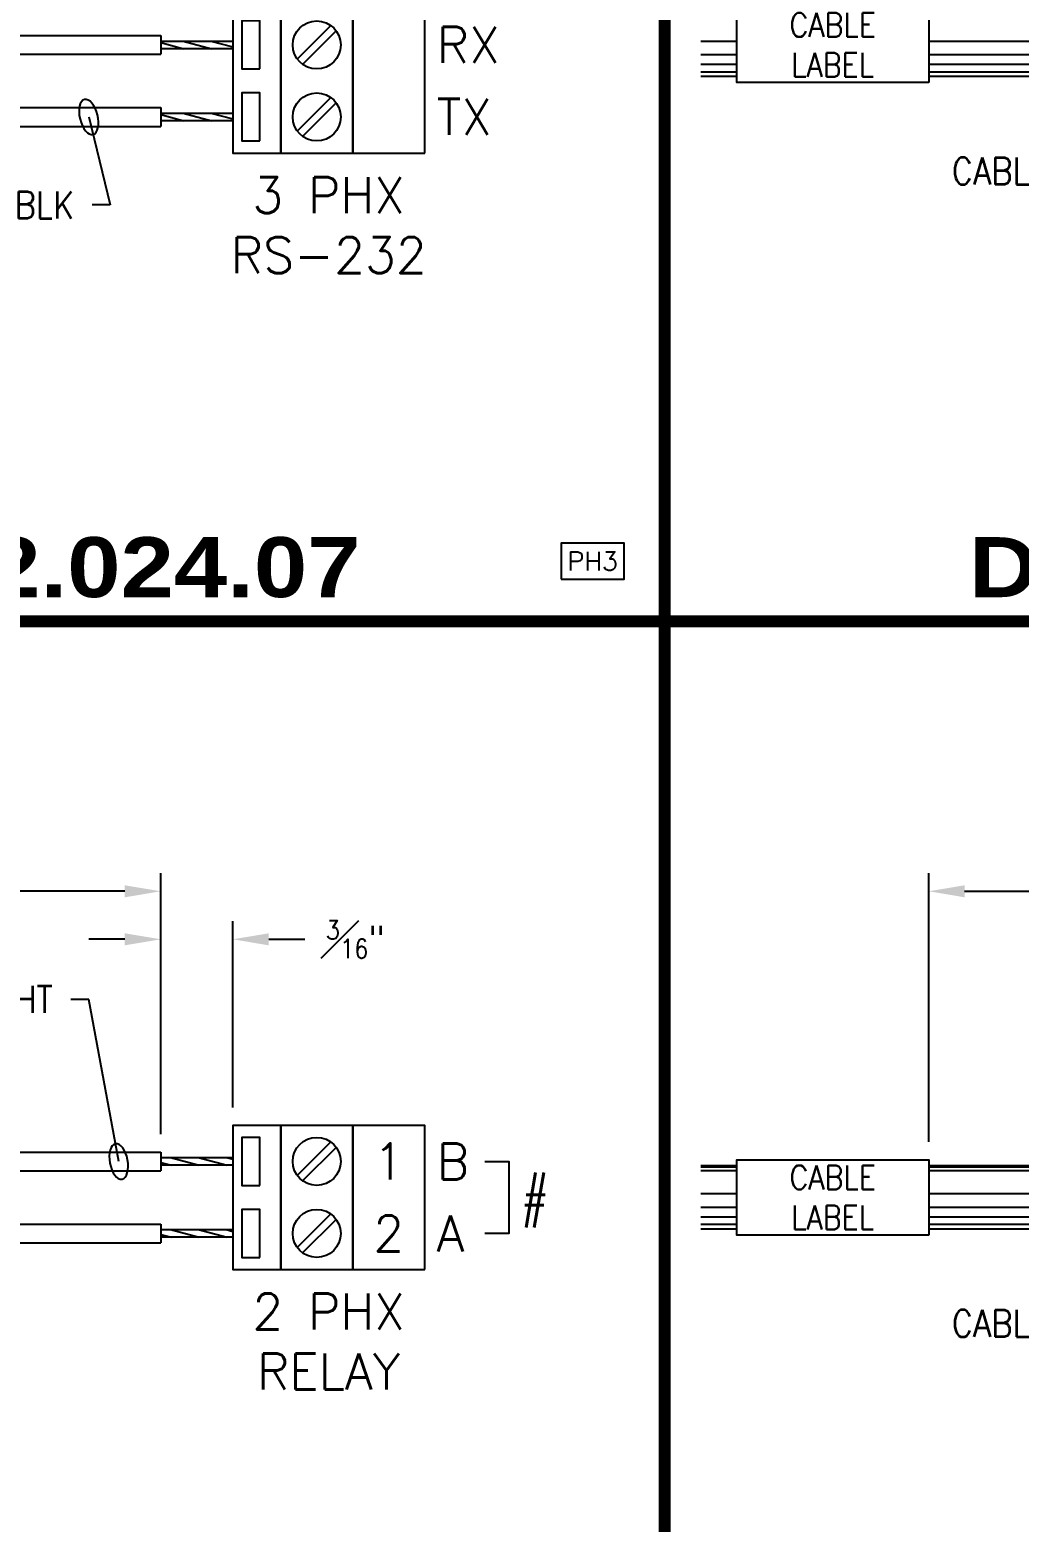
# Model space of a CAD drawing. Header units: inches. Extents: x 0 to 36.7, y 0 to 29.3.
# Drawn here: x 2.577 to 5.153, y 3.885 to 7.769 of the extents above; entities that cross this region are included whole.
import ezdxf
from ezdxf.enums import TextEntityAlignment as Align

# ---------------------------------------------------------------- set-up
doc = ezdxf.new("R2010")
doc.units = ezdxf.units.IN
doc.header["$MEASUREMENT"] = 0
for name, color, linetype in [('Bitmap', 7, 'Continuous'), ('BLACK', 7, 'Continuous'), ('CABLE', 7, 'Continuous'), ('CONDUCTOR', 7, 'Continuous'), ('CONN', 7, 'Continuous'), ('CONN-TXT', 7, 'Continuous'), ('RED', 12, 'Continuous'), ('WHITE', 7, 'Continuous')]:
    doc.layers.add(name, color=color, linetype=linetype)
doc.styles.add('Arial Black', font='')
doc.styles.add('CONNECTOR', font='SIMPLEX.shx', dxfattribs={"width": 0.75, "height": 0.0625})
doc.styles.add('ROMANS', font='romans', dxfattribs={"width": 0.875})
doc.styles.get('Arial Black').set_extended_font_data('Arial Black')
doc.dimstyles.new('CONN2', dxfattribs={"dimscale": 0.75, "dimtxt": 0.09375, "dimasz": 0.125, "dimexe": 0.0625, "dimexo": 0.0625, "dimgap": 0.0625, "dimtad": 0, "dimdec": 3, "dimzin": 4, "dimdsep": 46, "dimtxsty": 'ROMANS', "dimcen": 0.0625, "dimadec": 0, "dimazin": 0, "dimtfac": 1, "dimtdec": 3, "dimtofl": 0, "dimtmove": 0, "dimatfit": 3, "dimfxl": 1, "dimtolj": 1, "dimtzin": 0, "dimarcsym": 0})

# ---------------------------------------------------------------- blocks, each defined once
blk = doc.blocks.new('TERM-F')
for points in [[(-0.0507, -0.0366), (0.0366, 0.0507)], [(-0.0366, -0.0507), (0.0507, 0.0366)]]:
    blk.add_lwpolyline(points)
blk.add_circle((0, 0), 0.0625)
blk = doc.blocks.new('*D189')
at = {"layer": 'CONN-TXT', "color": 0, "lineweight": -2, "transparency": 16777216}
for p, q in [((1.6875, 1.645), (1.6875, 2.3438)), ((2.6875, 1.665), (2.6875, 2.3438)), ((1.7812, 2.2969), (2.0921, 2.2969)), ((2.5937, 2.2969), (2.2829, 2.2969))]:
    blk.add_line(p, q, dxfattribs=at)
at = {"layer": 'CONN-TXT', "color": 0, "transparency": 16777216}
for points in [[(1.7812, 2.3125), (1.7812, 2.2812), (1.6875, 2.2969)], [(2.5937, 2.3125), (2.5937, 2.2812), (2.6875, 2.2969)]]:
    blk.add_solid(points, dxfattribs=at)
at = {"layer": 'Defpoints', "color": 0, "transparency": 16777216}
for p in [(1.6875, 2.2969), (1.6875, 1.5981), (2.6875, 1.6182)]:
    blk.add_point(p, dxfattribs=at)
at = {"layer": 'CONN-TXT', "color": 0, "transparency": 16777216, "insert": (2.1875, 2.2969), "char_height": 0.07031, "attachment_point": 5, "style": 'ROMANS'}
blk.add_mtext('\\A1;2"', dxfattribs=at)
blk = doc.blocks.new('*D191')
at = {"layer": 'CONN-TXT', "color": 0, "lineweight": -2, "transparency": 16777216}
for p, q in [((2.6875, 1.665), (2.6875, 2.2188)), ((2.875, 1.7344), (2.875, 2.2188)), ((2.5937, 2.1719), (2.5, 2.1719)), ((2.9687, 2.1719), (3.0625, 2.1719))]:
    blk.add_line(p, q, dxfattribs=at)
at = {"layer": 'CONN-TXT', "color": 0, "transparency": 16777216}
for points in [[(2.5937, 2.1875), (2.5937, 2.1562), (2.6875, 2.1719)], [(2.9687, 2.1875), (2.9687, 2.1562), (2.875, 2.1719)]]:
    blk.add_solid(points, dxfattribs=at)
at = {"layer": 'Defpoints', "color": 0, "transparency": 16777216}
for p in [(2.875, 2.1719), (2.875, 1.6875), (2.6875, 1.6182)]:
    blk.add_point(p, dxfattribs=at)
at = {"layer": 'CONN-TXT', "color": 0, "transparency": 16777216, "insert": (3.1939, 2.1719), "char_height": 0.070312, "attachment_point": 5, "style": 'ROMANS'}
blk.add_mtext('\\A1;{\\H0.7x;\\S3#16;\\H1.4286x;"}', dxfattribs=at)
blk = doc.blocks.new('ELLIPSE')
at = {"color": 0, "extrusion": (0, 0, -1)}
blk.add_ellipse((0, 0), major_axis=(1, 0), ratio=0.5, dxfattribs=at)
blk = doc.blocks.new('*D194')
at = {"layer": 'CONN-TXT', "color": 0, "lineweight": -2, "transparency": 16777216}
for p, q in [((0.6875, 1.645), (0.6875, 2.3438)), ((1.6875, 1.645), (1.6875, 2.3438)), ((0.7812, 2.2969), (1.0921, 2.2969)), ((1.5937, 2.2969), (1.2829, 2.2969))]:
    blk.add_line(p, q, dxfattribs=at)
at = {"layer": 'CONN-TXT', "color": 0, "transparency": 16777216}
for points in [[(0.7812, 2.3125), (0.7812, 2.2812), (0.6875, 2.2969)], [(1.5937, 2.3125), (1.5937, 2.2812), (1.6875, 2.2969)]]:
    blk.add_solid(points, dxfattribs=at)
at = {"layer": 'Defpoints', "color": 0, "transparency": 16777216}
for p in [(0.6875, 2.2969), (0.6875, 1.5981), (1.6875, 1.5981)]:
    blk.add_point(p, dxfattribs=at)
at = {"layer": 'CONN-TXT', "color": 0, "transparency": 16777216, "insert": (1.1875, 2.2969), "char_height": 0.07031, "attachment_point": 5, "style": 'ROMANS'}
blk.add_mtext('\\A1;2"', dxfattribs=at)
blk = doc.blocks.new('INPUT')
blk.add_lwpolyline([(-0.21875, -0.0625), (0, -0.0625), (0, 0.0625), (-0.21875, 0.0625)], close=True)
at = {"style": 'CONNECTOR', "width": 0.75}
blk.add_attdef('CONNECTOR', text='', height=0.0625, dxfattribs=at).set_placement((-0.109375, 0), align=Align.MIDDLE_CENTER)
blk = doc.blocks.new('C2.023.01')
at = {"layer": 'CONDUCTOR'}
h = blk.add_hatch(dxfattribs=at)
h.set_pattern_fill('ANSI31', color=256, scale=0.15, angle=300, style=0)
h.set_pattern_definition([(345, (-15.667255, 52.564268), (0.004852857, 0.018111109), [])])
h.paths.add_polyline_path([(2.6875, 1.5837), (2.875, 1.5837), (2.875, 1.6038), (2.6875, 1.6038)])
h = blk.add_hatch(dxfattribs=at)
h.set_pattern_fill('ANSI31', color=256, scale=0.15, angle=300, style=0)
h.set_pattern_definition([(345, (-15.667255, 52.376768), (0.004852857, 0.018111109), [])])
h.paths.add_polyline_path([(2.6875, 1.3962), (2.875, 1.3962), (2.875, 1.4163), (2.6875, 1.4163)])
for points in [[(2.6875, 1.6038), (2.875, 1.6038), (2.875, 1.5837), (2.6875, 1.5837)], [(2.6875, 1.4163), (2.875, 1.4163), (2.875, 1.3962), (2.6875, 1.3962)]]:
    blk.add_lwpolyline(points, dxfattribs=at)
at = {"layer": 'CONN', "const_width": 0.0312}
blk.add_lwpolyline([(0, 0), (4, 0), (4, 3), (0, 3)], close=True, dxfattribs=at)
at = {"layer": 'CONN'}
for points in [[(3, 1.3125), (3, 1.6875), (2.875, 1.6875), (2.875, 1.3125), (3, 1.3125)], [(3.1875, 1.3125), (3.1875, 1.6875), (3, 1.6875), (3, 1.3125), (3.1875, 1.3125)], [(3.375, 1.3125), (3.375, 1.6875), (3.1875, 1.6875), (3.1875, 1.3125), (3.375, 1.3125)]]:
    blk.add_lwpolyline(points, dxfattribs=at)
for points in [[(2.9453, 1.5312), (2.9453, 1.6562), (2.8984, 1.6562), (2.8984, 1.5312)], [(2.9453, 1.3437), (2.9453, 1.4687), (2.8984, 1.4687), (2.8984, 1.3437)]]:
    blk.add_lwpolyline(points, close=True, dxfattribs=at)
at = {"layer": 'CONN-TXT'}
blk.add_lwpolyline([(3.5312, 1.5937), (3.5938, 1.5937), (3.5938, 1.4062), (3.5312, 1.4062)], dxfattribs=at)
at = {"layer": 'RED'}
for points in [[(1.8437, 1.492), (1.9224, 1.492, -0.060244), (1.958, 1.4877), (2.1786, 1.4336, 0.060244), (2.2026, 1.4307), (2.6875, 1.4307)], [(1.8437, 1.4432), (1.9224, 1.4432, -0.060244), (1.9464, 1.4403), (2.167, 1.3861, 0.060244), (2.2026, 1.3818), (2.6875, 1.3818)]]:
    blk.add_lwpolyline(points, format="xyb", dxfattribs=at)
blk.add_lwpolyline([(2.6875, 1.4307), (2.6875, 1.3818)], dxfattribs=at)
at = {"layer": 'WHITE'}
for points in [[(1.8437, 1.5568), (1.9224, 1.5568, 0.060244), (1.9464, 1.5597), (2.167, 1.6139, -0.060244), (2.2026, 1.6182), (2.6875, 1.6182)], [(1.8437, 1.508), (1.9224, 1.508, 0.060244), (1.958, 1.5123), (2.1786, 1.5664, -0.060244), (2.2026, 1.5693), (2.6875, 1.5693)]]:
    blk.add_lwpolyline(points, format="xyb", dxfattribs=at)
blk.add_lwpolyline([(2.6875, 1.6182), (2.6875, 1.5693)], dxfattribs=at)
at = {"layer": 'Bitmap', "rotation": 180}
for p in [(3.0937, 1.5937), (3.0937, 1.4062)]:
    blk.add_blockref('TERM-F', p, dxfattribs=at)
at = {"layer": 'CONN-TXT', "style": 'ROMANS'}
for s, p in [('1', (3.2812, 1.5937)), ('2', (3.2812, 1.4062))]:
    blk.add_text(s, height=0.0938, dxfattribs=at).set_placement(p, align=Align.MIDDLE)
for s, p in [('B', (3.4062, 1.5937)), ('A', (3.4062, 1.4062))]:
    blk.add_text(s, height=0.0938, dxfattribs=at).set_placement(p, align=Align.MIDDLE_LEFT)
for s, p in [('2 PHX', (3.125, 1.25)), ('RELAY', (3.125, 1.0937))]:
    blk.add_text(s, height=0.09375, dxfattribs=at).set_placement(p, align=Align.TOP_CENTER)
at = {"layer": 'CONN-TXT', "insert": (2.4062, 1.9805), "char_height": 0.07031, "attachment_point": 9, "style": 'ROMANS'}
blk.add_mtext('WHT', dxfattribs=at)
at = {"layer": 'CONN-TXT', "style": 'ROMANS', "width": 0.875}
blk.add_attdef('#', text='', height=0.0938, dxfattribs=at).set_placement((3.625, 1.5), align=Align.MIDDLE_LEFT)
at = {"layer": 'CONN-TXT'}
for base, p2, text, picture, middle in [((1.6875, 2.2969), (1.6875, 1.5981), '2"', '*D189', (2.1875, 2.2969)), ((2.875, 2.1719), (2.875, 1.6875), '{\\H0.7x;\\S3#16;\\H1.4286x;"}', '*D191', (3.1939, 2.1719))]:
    dim = blk.add_linear_dim(base=base, p1=(2.6875, 1.6182), p2=p2, text=text, dimstyle='CONN2', dxfattribs=at)
    dim.commit()
    dim.dimension.update_dxf_attribs({"geometry": picture, "text_midpoint": middle})
blk.add_leader([(2.5781, 1.5937), (2.5, 2.0156), (2.4531, 2.0156)], dimstyle='CONN2', override={"dimasz": 0.0625, "dimldrblk": 'ELLIPSE'}, dxfattribs=at)
blk = doc.blocks.new('C2.023.02')
at = {"layer": 'CABLE'}
h = blk.add_hatch(dxfattribs=at)
h.set_pattern_fill('LOG', color=256, scale=0.2, angle=180, style=0, pattern_type=2)
h.set_pattern_definition([(180, (4.47968, 0), (-2e-17, -0.2), []), (180, (4.47968, -0.0602), (-2e-17, -0.2), []), (180, (4.47968, -0.09542), (-2e-17, -0.2), []), (180, (4.47968, -0.12041), (-2e-17, -0.2), []), (180, (4.47968, -0.1398), (-2e-17, -0.2), []), (180, (4.47968, -0.15563), (-2e-17, -0.2), []), (180, (4.47968, -0.16902), (-2e-17, -0.2), []), (180, (4.47968, -0.18062), (-2e-17, -0.2), []), (180, (4.47968, -0.19085), (-2e-17, -0.2), [])])
h.paths.add_polyline_path([(1.4062, 1.4175), (1.5312, 1.4175), (1.5312, 1.5825), (1.4062, 1.5825)])
h.paths.add_polyline_path([(1.3437, 1.4175), (1.3437, 1.5825), (0.6875, 1.5825), (0.6875, 1.4175)])
h.paths.add_polyline_path([(0.0937, 1.4175), (0.1875, 1.4175), (0.1875, 1.5825), (0.0937, 1.5825)])
blk.add_lwpolyline([(0.6875, 1.4019), (0.1875, 1.4019), (0.1875, 1.5981), (0.6875, 1.5981)], close=True, dxfattribs=at)
for points in [[(0.1875, 1.5825), (0.0937, 1.5825)], [(1.3437, 1.5825), (0.6875, 1.5825)], [(0.1875, 1.4175), (0.0937, 1.4175)], [(1.3437, 1.4175), (0.6875, 1.4175)]]:
    blk.add_lwpolyline(points, dxfattribs=at)
at = {"layer": 'CONN', "const_width": 0.0312}
blk.add_lwpolyline([(0, 0), (4, 0), (4, 3), (0, 3)], close=True, dxfattribs=at)
at = {"layer": 'CABLE', "insert": (0.4375, 1.5), "char_height": 0.0625, "width": 0.5, "attachment_point": 5, "style": 'ROMANS'}
blk.add_mtext('CABLE\\PLABEL', dxfattribs=at)
at = {"layer": 'CONN-TXT', "insert": (1.1562, 1.1367), "char_height": 0.070312, "attachment_point": 9, "style": 'ROMANS'}
blk.add_mtext('\\A1;CABLE TIE', dxfattribs=at)
at = {"layer": 'CONN-TXT', "style": 'ROMANS', "width": 0.875}
blk.add_attdef('#', text='', height=0.0938, dxfattribs=at).set_placement((3.625, 1.5), align=Align.MIDDLE_LEFT)
at = {"layer": 'CONN-TXT'}
dim = blk.add_linear_dim(base=(0.6875, 2.2969), p1=(1.6875, 1.5981), p2=(0.6875, 1.5981), text='2"', dimstyle='CONN2', dxfattribs=at)
dim.commit()
dim.dimension.update_dxf_attribs({"geometry": '*D194', "text_midpoint": (1.1875, 2.2969)})
at = {"layer": 'CONN-TXT', "annotation_type": 0, "has_hookline": 1, "hookline_direction": 1}
for points, text_width in [([(1.6406, 1.5981), (1.5625, 1.8438), (1.5156, 1.8438)], 0.5947), ([(1.375, 1.3301), (1.25, 1.1719), (1.2031, 1.1719)], 0.4541)]:
    blk.add_leader(points, dimstyle='CONN2', override={"dimgap": 0.0625, "dimtad": 0}, dxfattribs=dict(at, text_width=text_width))
blk = doc.blocks.new('D2.024.07')
at = {"layer": 'CONDUCTOR'}
h = blk.add_hatch(dxfattribs=at)
h.set_pattern_fill('ANSI31', color=256, scale=0.15, angle=300, style=0)
h.set_pattern_definition([(345, (-15.667255, 52.470518), (0.004852857, 0.018111109), [])])
h.paths.add_polyline_path([(2.6875, 1.49), (2.875, 1.49), (2.875, 1.51), (2.6875, 1.51)])
h = blk.add_hatch(dxfattribs=at)
h.set_pattern_fill('ANSI31', color=256, scale=0.15, angle=300, style=0)
h.set_pattern_definition([(345, (-15.667255, 52.283018), (0.004852857, 0.018111109), [])])
h.paths.add_polyline_path([(2.6875, 1.3025), (2.875, 1.3025), (2.875, 1.3225), (2.6875, 1.3225)])
at = {"layer": 'BLACK'}
for points in [[(1.8437, 1.492), (1.9019, 1.492, -0.139743), (1.9807, 1.4696), (2.1701, 1.352, 0.139754), (2.2231, 1.3369), (2.6875, 1.3369)], [(1.8437, 1.4432), (1.9019, 1.4432, -0.139743), (1.9549, 1.4281), (2.1443, 1.3105, 0.139754), (2.2231, 1.2881), (2.6875, 1.2881)]]:
    blk.add_lwpolyline(points, format="xyb", dxfattribs=at)
blk.add_lwpolyline([(2.6875, 1.3369), (2.6875, 1.2881)], dxfattribs=at)
at = {"layer": 'CONDUCTOR'}
for points in [[(2.6875, 1.51), (2.875, 1.51), (2.875, 1.49), (2.6875, 1.49)], [(2.6875, 1.3225), (2.875, 1.3225), (2.875, 1.3025), (2.6875, 1.3025)]]:
    blk.add_lwpolyline(points, dxfattribs=at)
at = {"layer": 'CONN', "const_width": 0.0312}
blk.add_lwpolyline([(0, 0), (4, 0), (4, 3), (0, 3)], close=True, dxfattribs=at)
at = {"layer": 'CONN'}
for points in [[(3, 1.2187), (3, 1.7812), (2.875, 1.7812), (2.875, 1.2187), (3, 1.2187)], [(3.1875, 1.2187), (3.1875, 1.7812), (3, 1.7812), (3, 1.2187), (3.1875, 1.2187)], [(3.375, 1.2187), (3.375, 1.7812), (3.1875, 1.7812), (3.1875, 1.2187), (3.375, 1.2187)]]:
    blk.add_lwpolyline(points, dxfattribs=at)
for points in [[(2.9453, 1.4375), (2.9453, 1.5625), (2.8984, 1.5625), (2.8984, 1.4375)], [(2.9453, 1.25), (2.9453, 1.375), (2.8984, 1.375), (2.8984, 1.25)]]:
    blk.add_lwpolyline(points, close=True, dxfattribs=at)
at = {"layer": 'RED'}
for points in [[(1.9293, 1.5431), (1.9328, 1.5431, -0.01867), (1.944, 1.5427), (2.1847, 1.5247, 0.01867), (2.1922, 1.5244), (2.6875, 1.5244)], [(1.8437, 1.4943), (1.9328, 1.4943, -0.01867), (1.9403, 1.494), (2.181, 1.476, 0.01867), (2.1922, 1.4756), (2.6875, 1.4756)]]:
    blk.add_lwpolyline(points, format="xyb", dxfattribs=at)
blk.add_lwpolyline([(2.6875, 1.5244), (2.6875, 1.4756)], dxfattribs=at)
at = {"layer": 'Bitmap', "rotation": 180}
for p in [(3.0937, 1.5), (3.0937, 1.3125)]:
    blk.add_blockref('TERM-F', p, dxfattribs=at)
at = {"layer": 'CONN'}
ref = blk.add_blockref('INPUT', (3.8945, 0.1562), dxfattribs=dict(at, xscale=0.75, yscale=0.75, zscale=0.75))
ref.add_attrib('CONNECTOR', 'PH3', dxfattribs={"layer": '0', "height": 0.04875, "style": 'CONNECTOR'}).set_placement((3.8125, 0.1562), align=Align.MIDDLE_CENTER)
at = {"layer": 'CONN-TXT', "style": 'ROMANS'}
for s, p in [('RX', (3.4063, 1.5)), ('TX', (3.4063, 1.3125))]:
    blk.add_text(s, height=0.09375, dxfattribs=at).set_placement(p, align=Align.MIDDLE_LEFT)
for s, p in [('3 PHX', (3.125, 1.1562)), ('RS-232', (3.125, 1))]:
    blk.add_text(s, height=0.09375, dxfattribs=at).set_placement(p, align=Align.TOP_CENTER)
at = {"layer": 'CONN-TXT', "style": 'Arial Black'}
blk.add_text('DETAIL #: D2.024.07', height=0.15625, dxfattribs=at).set_placement((2, 0.0156), align=Align.BOTTOM_CENTER)
at = {"layer": 'CONN-TXT', "insert": (2.4622, 1.0486), "char_height": 0.07031, "attachment_point": 9, "style": 'ROMANS'}
blk.add_mtext('BLK', dxfattribs=at)
at = {"layer": 'CONN-TXT'}
blk.add_leader([(2.5, 1.3125), (2.556, 1.0837), (2.5091, 1.0837)], dimstyle='CONN2', override={"dimasz": 0.0625, "dimldrblk": 'ELLIPSE'}, dxfattribs=at)
blk = doc.blocks.new('D2.024.09')
at = {"layer": 'CABLE'}
h = blk.add_hatch(dxfattribs=at)
h.set_pattern_fill('LOG', color=256, scale=0.2, angle=180, style=0, pattern_type=2)
h.set_pattern_definition([(180, (4.47968, 0), (-2e-17, -0.2), []), (180, (4.47968, -0.0602), (-2e-17, -0.2), []), (180, (4.47968, -0.09542), (-2e-17, -0.2), []), (180, (4.47968, -0.12041), (-2e-17, -0.2), []), (180, (4.47968, -0.1398), (-2e-17, -0.2), []), (180, (4.47968, -0.15563), (-2e-17, -0.2), []), (180, (4.47968, -0.16902), (-2e-17, -0.2), []), (180, (4.47968, -0.18062), (-2e-17, -0.2), []), (180, (4.47968, -0.19085), (-2e-17, -0.2), [])])
h.paths.add_polyline_path([(1.4063, 1.4175), (1.5313, 1.4175), (1.5313, 1.5825), (1.4063, 1.5825)])
h.paths.add_polyline_path([(1.3438, 1.4175), (1.3438, 1.5825), (0.6875, 1.5825), (0.6875, 1.4175)])
h.paths.add_polyline_path([(0.0938, 1.4175), (0.1875, 1.4175), (0.1875, 1.5825), (0.0938, 1.5825)])
blk.add_lwpolyline([(0.6875, 1.4019), (0.1875, 1.4019), (0.1875, 1.5981), (0.6875, 1.5981)], close=True, dxfattribs=at)
for points in [[(0.1875, 1.4175), (0.0938, 1.4175)], [(1.3438, 1.4175), (0.6875, 1.4175)]]:
    blk.add_lwpolyline(points, dxfattribs=at)
at = {"layer": 'CONN', "const_width": 0.0312}
blk.add_lwpolyline([(0, 0), (4, 0), (4, 3), (0, 3)], close=True, dxfattribs=at)
at = {"layer": 'CABLE', "insert": (0.4375, 1.5), "char_height": 0.0625, "width": 0.5, "attachment_point": 5, "style": 'ROMANS'}
blk.add_mtext('CABLE\\PLABEL', dxfattribs=at)
at = {"layer": 'CONN-TXT', "style": 'Arial Black'}
blk.add_text('DETAIL #: D2.024.09', height=0.15625, dxfattribs=at).set_placement((2, 0.0156), align=Align.BOTTOM_CENTER)
at = {"layer": 'CONN-TXT', "insert": (1.1563, 1.1367), "char_height": 0.070312, "attachment_point": 9, "style": 'ROMANS'}
blk.add_mtext('\\A1;CABLE TIE', dxfattribs=at)
at = {"layer": 'CONN-TXT', "annotation_type": 0, "has_hookline": 1, "hookline_direction": 1, "text_width": 0.4541}
blk.add_leader([(1.375, 1.3457), (1.25, 1.1719), (1.2031, 1.1719)], dimstyle='CONN2', override={"dimgap": 0.0625, "dimtad": 0}, dxfattribs=at)

msp = doc.modelspace()

# ---------------------------------------------------------------- block references
for name, p in [('D2.024.07', (0.23, 6.23)), ('D2.024.09', (4.23, 6.23)), ('C2.023.02', (4.23, 3.23))]:
    msp.add_blockref(name, p)
msp.add_blockref('C2.023.01', (0.23, 3.23)).add_auto_attribs({'#': '#'})

doc.saveas('drawing.dxf')
